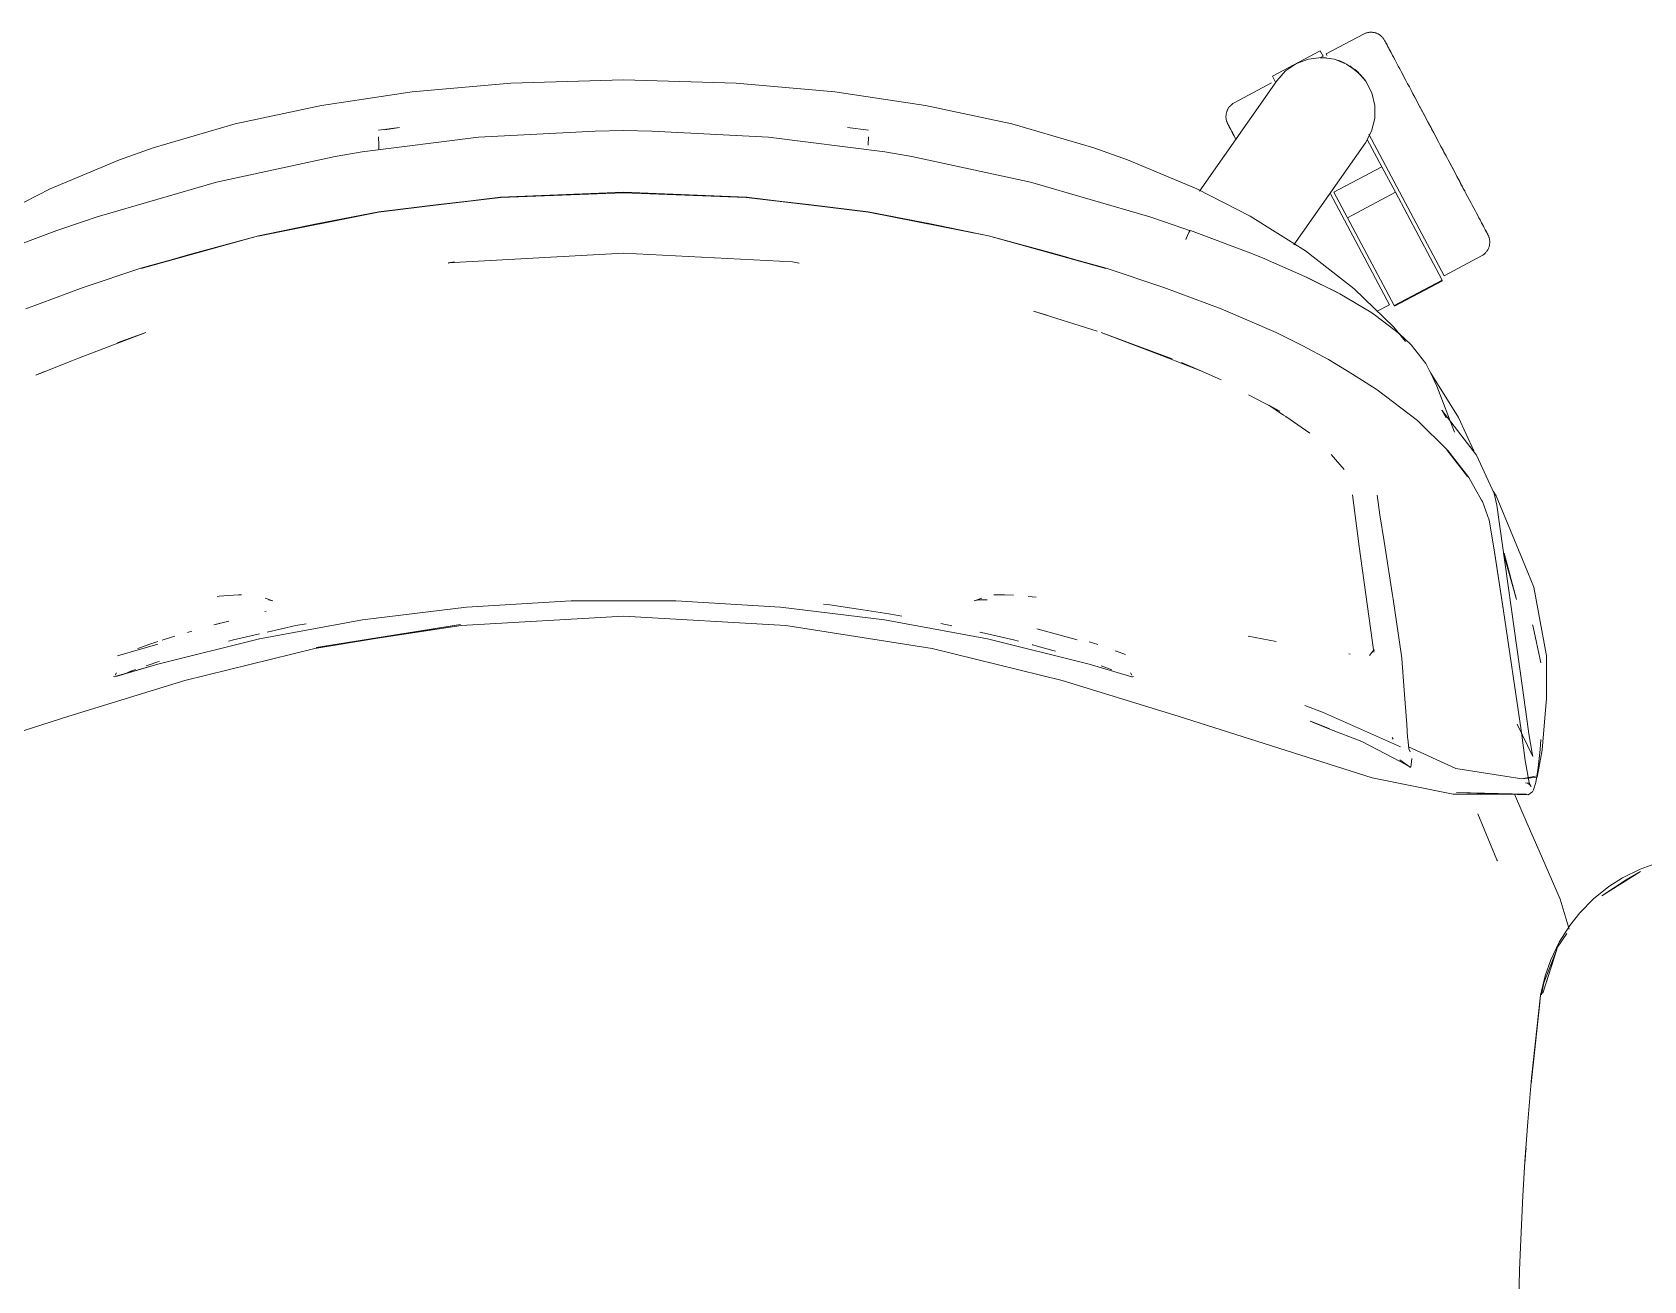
# Model space of a CAD drawing. Header units: millimetres. Extents: x 155927 to 295199, y -4084 to 97293.
# Drawn here: x 157750.6 to 158167.8, y 21584.4 to 21907.5 of the extents above; entities that cross this region are included whole.
import ezdxf

# ---------------------------------------------------------------- set-up
doc = ezdxf.new("R2010")
doc.units = ezdxf.units.MM
doc.header["$MEASUREMENT"] = 0
doc.layers.add('G-IMPT', color=8, linetype='CONTINUOUS', lineweight=9)
doc.layers.add('I-FURN', color=8, linetype='CONTINUOUS', lineweight=9)

msp = doc.modelspace()

# ---------------------------------------------------------------- linework, layer by layer
at = {"layer": 'G-IMPT'}
for p, q in [((157874.53, 21894.29), (157848.96, 21892.03)), ((157903.67, 21895.14), (157874.53, 21894.29)), ((157932.82, 21894.29), (157903.67, 21895.14)), ((157958.39, 21892.03), (157932.82, 21894.29)), ((157848.96, 21892.03), (157825.54, 21888.54)), ((157981.81, 21888.54), (157958.39, 21892.03)), ((157803.18, 21883.73), (157825.54, 21888.54)), ((158004.17, 21883.73), (157981.81, 21888.54)), ((157781.94, 21877.55), (157803.18, 21883.73)), ((157840.26, 21882.13), (157845.67, 21882.78)), ((157841.91, 21882.21), (157845.67, 21882.78)), ((157896.36, 21881.91), (157866.16, 21880.3)), ((157896.36, 21881.91), (157903.67, 21882.01)), ((157910.99, 21881.91), (157903.67, 21882.01)), ((157910.99, 21881.91), (157941.19, 21880.3)), ((157967.09, 21882.13), (157961.67, 21882.78)), ((158025.41, 21877.55), (158004.17, 21883.73)), ((157773.2, 21874.48), (157781.94, 21877.55)), ((157835.99, 21876.48), (157829.07, 21875.3)), ((157866.16, 21880.3), (157835.99, 21876.48)), ((157840.23, 21880.37), (157840.3, 21878.28)), ((157840.23, 21880.37), (157840.23, 21880.26)), ((157840.35, 21877.03), (157840.3, 21878.28)), ((157941.19, 21880.3), (157971.36, 21876.48)), ((157967.05, 21878.28), (157967.12, 21880.37)), ((157967.12, 21880.37), (157967.12, 21880.26)), ((157971.36, 21876.48), (157978.28, 21875.3)), ((158025.41, 21877.55), (158034.15, 21874.48)), ((157773.2, 21874.48), (157755.23, 21866.96)), ((157829.07, 21875.3), (157798.28, 21868.63)), ((158009.07, 21868.63), (157978.28, 21875.3)), ((158034.15, 21874.48), (158052.12, 21866.96)), ((157767.45, 21859.69), (157798.28, 21868.63)), ((158009.07, 21868.63), (158039.9, 21859.69)), ((157755.23, 21866.96), (157741.45, 21859.87)), ((157871.86, 21864.77), (157840.27, 21860.94)), ((157871.9, 21864.73), (157840.34, 21860.95)), ((157855.82, 21862.89), (157871.9, 21864.73)), ((157903.67, 21866.1), (157871.86, 21864.77)), ((157871.9, 21864.73), (157903.67, 21865.87)), ((157871.9, 21864.73), (157886.79, 21865.41)), ((157886.79, 21865.41), (157903.67, 21865.87)), ((157935.49, 21864.77), (157903.67, 21866.1)), ((157920.56, 21865.41), (157903.67, 21865.87)), ((157935.45, 21864.73), (157903.67, 21865.87)), ((157920.56, 21865.41), (157935.45, 21864.73)), ((157935.45, 21864.73), (157967, 21860.95)), ((157935.45, 21864.73), (157951.53, 21862.89)), ((157935.49, 21864.77), (157967.08, 21860.94)), ((158065.9, 21859.87), (158052.12, 21866.96)), ((157767.45, 21859.69), (157763.85, 21858.49)), ((157840.34, 21860.95), (157809.1, 21854.73)), ((157809.1, 21854.73), (157840.27, 21860.94)), ((157840.34, 21860.95), (157824.24, 21857.85)), ((157855.82, 21862.89), (157840.34, 21860.95)), ((157967, 21860.95), (157951.53, 21862.89)), ((157998.13, 21854.77), (157967, 21860.95)), ((157967, 21860.95), (157983.11, 21857.85)), ((157998.13, 21854.77), (157967.08, 21860.94)), ((158039.9, 21859.69), (158043.5, 21858.49)), ((158080.19, 21850.9), (158065.9, 21859.87)), ((157757.02, 21856.15), (157741.95, 21850.55)), ((157757.02, 21856.15), (157763.85, 21858.49)), ((157809.22, 21854.77), (157824.24, 21857.85)), ((157998.13, 21854.77), (157983.11, 21857.85)), ((158050.44, 21856.09), (158043.5, 21858.49)), ((158049.65, 21854.86), (158050.03, 21855.68)), ((158049.65, 21854.86), (158049.93, 21855.5)), ((158049.93, 21855.5), (158050.03, 21855.68)), ((158050.3, 21856.09), (158050.03, 21855.68)), ((158050.03, 21855.68), (158050.26, 21856.08)), ((158050.3, 21856.09), (158050.26, 21856.08)), ((158050.43, 21856.12), (158050.3, 21856.09)), ((158050.3, 21856.09), (158050.44, 21856.09)), ((158065.4, 21850.55), (158050.43, 21856.12)), ((157809.22, 21854.77), (157778.72, 21846.39)), ((157809.22, 21854.77), (157778.81, 21846.35)), ((157791.97, 21850.12), (157809.22, 21854.77)), ((158015.38, 21850.12), (157998.13, 21854.77)), ((157998.13, 21854.77), (158028.63, 21846.39)), ((157998.13, 21854.77), (158028.54, 21846.35)), ((158049.65, 21854.86), (158049.23, 21853.8)), ((158049.23, 21853.8), (158049.45, 21854.39)), ((158049.65, 21854.86), (158049.45, 21854.39)), ((157791.97, 21850.12), (157778.81, 21846.35)), ((157903.67, 21850.28), (157858.33, 21847.78)), ((157858.33, 21847.78), (157859.95, 21848.01)), ((157858.4, 21847.73), (157858.64, 21847.77)), ((157859.95, 21848.01), (157858.64, 21847.77)), ((157903.67, 21850.33), (157947.4, 21848.01)), ((157903.67, 21850.28), (157947.4, 21848.01)), ((157947.4, 21848.01), (157949.18, 21847.74)), ((157947.4, 21848.01), (157948.71, 21847.77)), ((157948.95, 21847.73), (157948.71, 21847.77)), ((158015.38, 21850.12), (158028.54, 21846.35)), ((158069.08, 21849.07), (158065.4, 21850.55)), ((158080.04, 21844.3), (158069.08, 21849.07)), ((158080.19, 21850.9), (158092.79, 21841.09)), ((157763.8, 21841.38), (157778.72, 21846.39)), ((158028.63, 21846.39), (158043.55, 21841.38)), ((158080.48, 21844.08), (158080.04, 21844.3)), ((158080.04, 21844.3), (158089.09, 21839.77)), ((158080.04, 21844.3), (158088.49, 21840.08)), ((158080.48, 21844.08), (158089.09, 21839.77)), ((157763.8, 21841.38), (157748.92, 21835.92)), ((158058.43, 21835.92), (158043.55, 21841.38)), ((158089.09, 21839.77), (158088.49, 21840.08)), ((158089.09, 21839.77), (158097.09, 21835.04)), ((158103.09, 21831.13), (158092.79, 21841.09)), ((158009.82, 21835.32), (158013.25, 21834.25)), ((158009.82, 21835.32), (158026.3, 21830.07)), ((158058.43, 21835.92), (158072.65, 21829.75)), ((158098.38, 21834.18), (158097.09, 21835.04)), ((158104.51, 21829.46), (158098.38, 21834.18)), ((158106.09, 21827.46), (158103.09, 21831.13)), ((157780.06, 21829.79), (157762.61, 21823.08)), ((157780.06, 21829.79), (157772.63, 21827.07)), ((158027.29, 21829.79), (158045.7, 21822.97)), ((158027.29, 21829.79), (158044.74, 21823.08)), ((158079.38, 21826.36), (158072.65, 21829.75)), ((158079.38, 21826.36), (158086.17, 21822.79)), ((158104.51, 21829.46), (158107.53, 21826.57)), ((158111.39, 21821.7), (158107.53, 21826.57)), ((157760.88, 21822.42), (157751.56, 21818.69)), ((157762.61, 21823.08), (157760.88, 21822.42)), ((158044.74, 21823.08), (158046.47, 21822.42)), ((158053.55, 21819.69), (158046.47, 21822.42)), ((158053.55, 21819.69), (158048.1, 21822)), ((158092.4, 21819.02), (158086.17, 21822.79)), ((157751.56, 21818.69), (157753.8, 21819.69)), ((158058.39, 21817.5), (158053.55, 21819.69)), ((158092.4, 21819.02), (158098.5, 21815.14)), ((158112.01, 21820.57), (158111.39, 21821.7)), ((158112.01, 21820.57), (158113.18, 21818.13)), ((158112.7, 21819.21), (158112.2, 21819.98)), ((158112.7, 21819.21), (158119.82, 21807.76)), ((158113.18, 21818.13), (158114.25, 21815.9)), ((158098.75, 21814.97), (158098.5, 21815.14)), ((158109.19, 21806.95), (158098.75, 21814.97)), ((158118.76, 21804), (158114.25, 21815.9)), ((158065.44, 21813.62), (158073.54, 21809.44)), ((158070.77, 21810.94), (158074.52, 21808.38)), ((158070.77, 21810.94), (158073.54, 21809.44)), ((158115.53, 21809.65), (158124.45, 21798)), ((158115.53, 21809.65), (158116.65, 21807.7)), ((158074.52, 21808.38), (158075.1, 21807.99)), ((158075.1, 21807.99), (158080.24, 21804.49)), ((158117.09, 21799.21), (158109.19, 21806.95)), ((158119.82, 21807.76), (158123.8, 21799.13)), ((158080.24, 21804.49), (158081.34, 21803.74)), ((158086.87, 21798.22), (158090.21, 21794.31)), ((158122.18, 21792.47), (158116.78, 21799.42)), ((158116.78, 21799.42), (158119.59, 21795.85)), ((158117.09, 21799.21), (158122.51, 21792.25)), ((158124.45, 21798), (158127.51, 21791.43)), ((158122.18, 21792.47), (158119.59, 21795.85)), ((158122.51, 21792.25), (158125.8, 21786.41)), ((158127.51, 21791.43), (158129.08, 21788.06)), ((158128.79, 21788.67), (158129.57, 21787.5)), ((158094.15, 21774.37), (158092.37, 21787.72)), ((158092.37, 21787.72), (158092.51, 21787.25)), ((158099.5, 21782.56), (158098.76, 21787.63)), ((158126.01, 21785.99), (158125.8, 21786.41)), ((158126.01, 21785.99), (158127.76, 21781.2)), ((158129.73, 21785.07), (158129.08, 21788.06)), ((158129.57, 21787.5), (158136.36, 21771.05)), ((158136.4, 21737.85), (158129.73, 21785.07)), ((158099.5, 21782.56), (158100.56, 21775.72)), ((158127.76, 21781.2), (158129.06, 21773.53)), ((158094.15, 21774.37), (158097.88, 21747.03)), ((158100.56, 21775.72), (158100.83, 21774.06)), ((158102.69, 21762.29), (158100.83, 21774.06)), ((158131.36, 21758.37), (158129.06, 21773.53)), ((158131.36, 21758.37), (158129.13, 21772.95)), ((158131.46, 21757.76), (158129.13, 21772.95)), ((158134.85, 21760.65), (158131.5, 21772.54)), ((158134.85, 21760.65), (158131.61, 21772.64)), ((158136.36, 21771.05), (158137.75, 21767.69)), ((158139.35, 21763.83), (158137.75, 21767.69)), ((158142.58, 21746.13), (158139.35, 21763.83)), ((157798.99, 21761.49), (157798.51, 21761.46)), ((157802.7, 21761.77), (157798.99, 21761.49)), ((157802.7, 21761.77), (157804.07, 21761.87)), ((157804.77, 21761.87), (157804.07, 21761.87)), ((157812.86, 21760.34), (157810.91, 21761.02)), ((157812.86, 21760.34), (157811.81, 21760.55)), ((157890.11, 21760.33), (157863.04, 21758.68)), ((157917.23, 21760.33), (157890.11, 21760.33)), ((157917.23, 21760.33), (157944.31, 21758.68)), ((157957.07, 21759.3), (157955.41, 21759.48)), ((157994.49, 21760.34), (157996.44, 21761.02)), ((157995.53, 21760.55), (157994.49, 21760.34)), ((157995.53, 21760.55), (157997.84, 21760.59)), ((157997.7, 21760.6), (157997.84, 21760.59)), ((157999.54, 21761.88), (158004.6, 21761.79)), ((157999.54, 21761.88), (158002.33, 21761.87)), ((158004.6, 21761.79), (158002.33, 21761.87)), ((158008.39, 21761.48), (158010.49, 21761.26)), ((158102.94, 21760.74), (158102.69, 21762.29)), ((158105.15, 21745.52), (158102.94, 21760.74)), ((157809.46, 21750.45), (157836.12, 21755.38)), ((157811.18, 21757.67), (157810.85, 21757.53)), ((157811.18, 21757.64), (157810.85, 21757.53)), ((157836.12, 21755.38), (157863.04, 21758.68)), ((157861.69, 21753.98), (157903.67, 21756.34)), ((157945.66, 21753.98), (157903.67, 21756.34)), ((157971.22, 21755.38), (157944.31, 21758.68)), ((157965.6, 21758), (157957.07, 21759.3)), ((157965.6, 21758), (157971.22, 21757.15)), ((157971.22, 21757.15), (157972.85, 21756.91)), ((157997.89, 21750.45), (157971.22, 21755.38)), ((157975.75, 21756.35), (157972.85, 21756.91)), ((158131.46, 21757.76), (158136.01, 21726.89)), ((157785.06, 21750.38), (157787.55, 21751.17)), ((157790.85, 21752.16), (157791.97, 21752.49)), ((157797.64, 21754.07), (157801.5, 21755.07)), ((157797.64, 21754.07), (157799.17, 21754.46)), ((157809.47, 21751.77), (157802.72, 21750.22)), ((157818.87, 21753.93), (157811.45, 21752.22)), ((157821.5, 21754.4), (157818.87, 21753.93)), ((157823.77, 21747.99), (157861.51, 21754.24)), ((157861.51, 21754.24), (157824.15, 21748.25)), ((157861.69, 21753.98), (157824.15, 21748.25)), ((157983.58, 21747.99), (157945.66, 21753.98)), ((157985.86, 21754.43), (157988.67, 21753.89)), ((157995.9, 21752.22), (157997.88, 21751.77)), ((158004.63, 21750.22), (157997.88, 21751.77)), ((158021.11, 21750.19), (158010.64, 21753.12)), ((158065.35, 21751.21), (158072.6, 21749.8)), ((158139.13, 21753.57), (158138.98, 21754.15)), ((158141.17, 21744.27), (158139.13, 21753.57)), ((157783.14, 21749.1), (157772.71, 21746.06)), ((157777.96, 21747.97), (157780.12, 21748.73)), ((157780.84, 21748.99), (157780.12, 21748.73)), ((157780.84, 21748.99), (157783.15, 21749.76)), ((157809.46, 21750.45), (157783.14, 21743.9)), ((157784.28, 21750.14), (157785.06, 21750.38)), ((157790.09, 21739.67), (157823.77, 21747.99)), ((157802.72, 21750.22), (157801.44, 21749.88)), ((157983.58, 21747.99), (158017.26, 21739.67)), ((157997.89, 21750.45), (158024.21, 21743.9)), ((158004.63, 21750.22), (158005.92, 21749.88)), ((158009.65, 21748.92), (158009.47, 21748.96)), ((158010.79, 21748.6), (158009.65, 21748.92)), ((158010.79, 21748.6), (158014.78, 21747.48)), ((158014.78, 21747.48), (158015.47, 21747.28)), ((158024.2, 21749.74), (158026.42, 21749.02)), ((158031.96, 21747.03), (158030.95, 21747.4)), ((158031.96, 21747.03), (158033.62, 21746.42)), ((158096.77, 21746.18), (158098.01, 21747.74)), ((158097.88, 21747.03), (158097.93, 21747.3)), ((158097.97, 21747.53), (158097.93, 21747.3)), ((157783.14, 21743.9), (157771.92, 21740.63)), ((157783.14, 21743.9), (157772.32, 21740.79)), ((157783.14, 21743.9), (157772.61, 21740.84)), ((157780.11, 21743.51), (157780.91, 21743.8)), ((157783.14, 21744.53), (157780.91, 21743.8)), ((157783.14, 21744.53), (157783.6, 21744.68)), ((158024.21, 21743.9), (158034.64, 21740.83)), ((158029.41, 21742.74), (158027.31, 21743.49)), ((158029.41, 21742.74), (158030.07, 21742.5)), ((158091.82, 21746.53), (158091.47, 21746.58)), ((158105.15, 21745.52), (158105.16, 21745.44)), ((158105.16, 21745.44), (158105.78, 21737.2)), ((158142.58, 21746.13), (158142.61, 21739.16)), ((157790.09, 21739.67), (157760.11, 21730.49)), ((157771.92, 21740.63), (157771.67, 21740.77)), ((157772.46, 21741.72), (157772.07, 21741.11)), ((157772.46, 21741.72), (157772.31, 21741.51)), ((157772.61, 21740.84), (157772.32, 21740.79)), ((157776.39, 21742.18), (157775.32, 21741.78)), ((157777.36, 21742.52), (157776.39, 21742.18)), ((158047.23, 21730.49), (158017.26, 21739.67)), ((158034.91, 21740.76), (158034.64, 21740.83)), ((158034.89, 21741.72), (158035.04, 21741.51)), ((158034.89, 21741.72), (158035.28, 21741.11)), ((158035.21, 21740.69), (158034.91, 21740.76)), ((158035.43, 21740.63), (158035.21, 21740.69)), ((158035.67, 21740.72), (158035.43, 21740.63)), ((158142.61, 21734.99), (158142.61, 21739.16)), ((158106.41, 21728.35), (158105.78, 21737.2)), ((158136.4, 21737.85), (158137.84, 21727.19)), ((158142.27, 21731.04), (158142.61, 21734.99)), ((157760.11, 21730.49), (157709.87, 21714.5)), ((158047.23, 21730.49), (158097.48, 21714.5)), ((158080.07, 21733.22), (158084.65, 21731.48)), ((158084.65, 21731.48), (158104.81, 21722.55)), ((158142.27, 21731.04), (158141.47, 21721.71)), ((158086.29, 21727.18), (158081.39, 21729.2)), ((158081.39, 21729.2), (158086.5, 21727.17)), ((158086.5, 21727.17), (158081.97, 21728.97)), ((158094.76, 21723.93), (158086.29, 21727.18)), ((158106.41, 21728.35), (158106.66, 21724.94)), ((158135.03, 21728.44), (158139.03, 21720.01)), ((158136.01, 21726.89), (158137.12, 21719.04)), ((158138.06, 21725.89), (158137.84, 21727.19)), ((158094.76, 21723.93), (158104.87, 21718.65)), ((158102.64, 21724.93), (158102.91, 21724.49)), ((158106.71, 21724.57), (158106.66, 21724.94)), ((158106.71, 21724.57), (158106.99, 21722.11)), ((158119.13, 21716.94), (158106.84, 21722.52)), ((158106.99, 21722.11), (158107.01, 21722.05)), ((158107.29, 21721.28), (158107.01, 21722.05)), ((158138.89, 21720.87), (158138.06, 21725.89)), ((158140.95, 21721.88), (158140.43, 21717.2)), ((158140.95, 21721.88), (158141.16, 21724.47)), ((158107.32, 21717.3), (158104.62, 21719.14)), ((158107.32, 21717.3), (158104.87, 21718.65)), ((158107.6, 21718.01), (158107.45, 21717.32)), ((158107.77, 21719.54), (158107.6, 21718.01)), ((158138.23, 21712.77), (158137.12, 21719.04)), ((158139.03, 21720.01), (158138.89, 21720.87)), ((158140.61, 21716.99), (158141.42, 21721.24)), ((158141.47, 21721.71), (158141.42, 21721.24)), ((158097.48, 21714.5), (158118.43, 21710.31)), ((158107.32, 21717.3), (158107.16, 21717.26)), ((158107.45, 21717.32), (158107.32, 21717.3)), ((158119.13, 21716.94), (158136.18, 21714.22)), ((158139.76, 21714.91), (158136.18, 21714.22)), ((158139.76, 21714.91), (158136.22, 21714.28)), ((158136.22, 21714.28), (158140.17, 21714.67)), ((158140.35, 21716.58), (158139.82, 21713.3)), ((158140.61, 21716.99), (158140.17, 21714.67)), ((158140.35, 21716.58), (158140.43, 21717.2)), ((158118.43, 21710.31), (158137.3, 21710.26)), ((158119.32, 21710.75), (158137.76, 21710.16)), ((158119.32, 21710.75), (158137.3, 21710.26)), ((158137.89, 21702.1), (158134.33, 21710.27)), ((158137.88, 21710.13), (158137.02, 21710.32)), ((158137.02, 21710.32), (158137.13, 21710.3)), ((158137.3, 21710.26), (158137.13, 21710.3)), ((158137.69, 21713.11), (158137.19, 21713.19)), ((158137.76, 21710.16), (158137.3, 21710.26)), ((158137.69, 21713.11), (158138.23, 21712.79)), ((158137.88, 21710.13), (158138.45, 21710.53)), ((158138.06, 21713.39), (158138.62, 21712.29)), ((158138.06, 21713.39), (158138.23, 21712.77)), ((158138.23, 21712.79), (158138.62, 21712.29)), ((158138.95, 21710.9), (158138.45, 21710.53)), ((158138.95, 21710.9), (158139.27, 21711.44)), ((158139.82, 21713.3), (158139.27, 21711.44)), ((158124.86, 21705.16), (158129.79, 21693.31)), ((158141.31, 21694.27), (158137.89, 21702.1)), ((158129.89, 21693.04), (158129.79, 21693.31)), ((158146.17, 21683.14), (158141.31, 21694.27)), ((158166.92, 21690.27), (158156.97, 21683.95)), ((158162.31, 21688.68), (158158.76, 21686.41)), ((158166.82, 21690.92), (158162.31, 21688.68)), ((158166.92, 21690.27), (158163.24, 21688.11)), ((158166.82, 21690.92), (158171.59, 21692.63)), ((158154.79, 21683.22), (158158.76, 21686.41)), ((158163.24, 21688.11), (158156.97, 21683.95)), ((158146.17, 21683.14), (158148.43, 21675.32)), ((158154.79, 21683.22), (158151.24, 21679.62)), ((158145.89, 21671.98), (158148.62, 21676.31)), ((158151.24, 21679.62), (158148.62, 21676.31)), ((158145.89, 21671.98), (158143.7, 21667.4)), ((158145.49, 21670.66), (158147.91, 21674.24)), ((158145.49, 21670.66), (158141.68, 21658.81)), ((158144.59, 21667.95), (158141.68, 21658.81)), ((158141.89, 21661.44), (158145.09, 21669.62)), ((158145.49, 21670.66), (158144.59, 21667.95)), ((158145.22, 21669.95), (158145.49, 21670.66)), ((158143.7, 21667.4), (158142.25, 21663.27)), ((158141.09, 21658.31), (158142.25, 21663.27)), ((158141.31, 21658.38), (158141.89, 21661.44)), ((158141.09, 21658.31), (158138.64, 21635.35)), ((158138.64, 21635.35), (158140.76, 21655.49)), ((158141.09, 21658.31), (158138.74, 21636.87)), ((158141.09, 21658.31), (158140.76, 21655.49)), ((158138.74, 21636.87), (158137.75, 21625.47)), ((158137.03, 21615.19), (158137.75, 21625.47)), ((158137.16, 21617.23), (158137.3, 21618.65)), ((158137.03, 21615.19), (158136.46, 21606.32)), ((158137.16, 21617.23), (158137.07, 21615.33)), ((158135.93, 21595.01), (158136.46, 21606.32)), ((158135.93, 21595.01), (158135.63, 21587.13)), ((158135.34, 21574.82), (158135.63, 21587.13))]:
    msp.add_line(p, q, dxfattribs=at)
at = {"layer": 'I-FURN'}
for p, q in [((158095.27, 21907), (158085.58, 21901.85)), ((158095.27, 21907), (158095.41, 21907.07)), ((158095.41, 21907.07), (158095.56, 21907.14)), ((158095.56, 21907.14), (158095.71, 21907.2)), ((158095.71, 21907.2), (158095.86, 21907.25)), ((158095.86, 21907.25), (158096.01, 21907.3)), ((158096.01, 21907.3), (158096.17, 21907.35)), ((158096.17, 21907.35), (158096.32, 21907.38)), ((158096.32, 21907.38), (158096.48, 21907.41)), ((158096.48, 21907.41), (158096.64, 21907.44)), ((158096.64, 21907.44), (158096.8, 21907.45)), ((158096.8, 21907.45), (158096.96, 21907.47)), ((158096.96, 21907.47), (158097.12, 21907.47)), ((158097.12, 21907.47), (158097.28, 21907.47)), ((158097.28, 21907.47), (158097.44, 21907.46)), ((158097.44, 21907.46), (158097.61, 21907.44)), ((158097.61, 21907.44), (158097.77, 21907.42)), ((158097.77, 21907.42), (158097.92, 21907.4)), ((158097.92, 21907.4), (158098.08, 21907.36)), ((158098.08, 21907.36), (158098.24, 21907.32)), ((158098.24, 21907.32), (158098.39, 21907.28)), ((158098.39, 21907.28), (158098.54, 21907.22)), ((158098.54, 21907.22), (158098.69, 21907.17)), ((158098.69, 21907.17), (158098.84, 21907.1)), ((158098.84, 21907.1), (158098.99, 21907.03)), ((158098.99, 21907.03), (158099.13, 21906.95)), ((158099.13, 21906.95), (158099.27, 21906.87)), ((158099.27, 21906.87), (158099.4, 21906.79)), ((158099.4, 21906.79), (158099.54, 21906.69)), ((158099.54, 21906.69), (158099.66, 21906.6)), ((158099.66, 21906.6), (158099.79, 21906.49)), ((158099.79, 21906.49), (158099.91, 21906.38)), ((158099.91, 21906.38), (158100.02, 21906.27)), ((158100.02, 21906.27), (158100.14, 21906.16)), ((158100.14, 21906.16), (158100.24, 21906.03)), ((158100.24, 21906.03), (158100.34, 21905.91)), ((158100.34, 21905.91), (158100.44, 21905.78)), ((158100.44, 21905.78), (158100.53, 21905.65)), ((158100.53, 21905.65), (158100.62, 21905.51)), ((158100.62, 21905.51), (158100.7, 21905.37)), ((158084.02, 21902.66), (158071.66, 21896.09)), ((158084, 21900.86), (158084.76, 21901.26)), ((158084.02, 21902.66), (158084.76, 21901.26)), ((158084.76, 21901.26), (158084.71, 21901.35)), ((158085.78, 21901.47), (158085.58, 21901.85)), ((158100.7, 21905.37), (158100.72, 21905.33)), ((158100.72, 21905.33), (158100.73, 21905.31)), ((158100.74, 21905.28), (158100.72, 21905.33)), ((158100.72, 21905.33), (158100.72, 21905.33)), ((158100.73, 21905.31), (158100.76, 21905.25)), ((158100.79, 21905.2), (158100.74, 21905.28)), ((158100.76, 21905.25), (158100.81, 21905.15)), ((158100.85, 21905.08), (158100.79, 21905.2)), ((158100.81, 21905.15), (158100.89, 21905.01)), ((158100.94, 21904.92), (158100.85, 21905.08)), ((158100.89, 21905.01), (158100.98, 21904.83)), ((158101.04, 21904.72), (158100.94, 21904.92)), ((158100.98, 21904.83), (158101.1, 21904.61)), ((158101.17, 21904.48), (158101.04, 21904.72)), ((158101.1, 21904.61), (158101.24, 21904.35)), ((158101.32, 21904.2), (158101.17, 21904.48)), ((158101.24, 21904.35), (158101.39, 21904.06)), ((158101.49, 21903.88), (158101.32, 21904.2)), ((158101.39, 21904.06), (158101.57, 21903.72)), ((158101.68, 21903.52), (158101.49, 21903.88)), ((158101.57, 21903.72), (158101.77, 21903.35)), ((158101.89, 21903.13), (158101.68, 21903.52)), ((158101.77, 21903.35), (158101.99, 21902.94)), ((158102.12, 21902.7), (158101.89, 21903.13)), ((158101.99, 21902.94), (158102.23, 21902.49)), ((158102.36, 21902.24), (158102.12, 21902.7)), ((158102.23, 21902.49), (158102.48, 21902.01)), ((158102.63, 21901.73), (158102.36, 21902.24)), ((158102.48, 21902.01), (158102.76, 21901.49)), ((158102.91, 21901.2), (158102.63, 21901.73)), ((158102.76, 21901.49), (158103.05, 21900.94)), ((158072.81, 21894.93), (158075.07, 21897.44)), ((158075.07, 21897.44), (158077.86, 21899.34)), ((158077.86, 21899.34), (158081.02, 21900.51)), ((158081.02, 21900.51), (158084.37, 21900.89)), ((158084.37, 21900.89), (158087.72, 21900.47)), ((158087.72, 21900.47), (158090.86, 21899.25)), ((158090.86, 21899.25), (158093.63, 21897.31)), ((158094.49, 21896.48), (158091.7, 21898.77)), ((158093.63, 21897.31), (158095.85, 21894.77)), ((158103.22, 21900.63), (158102.91, 21901.2)), ((158103.05, 21900.94), (158103.36, 21900.36)), ((158103.54, 21900.03), (158103.22, 21900.63)), ((158103.87, 21899.39), (158103.54, 21900.03)), ((158104.23, 21898.73), (158103.87, 21899.39)), ((158104.6, 21898.04), (158104.23, 21898.73)), ((158104.98, 21897.31), (158104.6, 21898.04)), ((158105.38, 21896.56), (158104.98, 21897.31)), ((158052.8, 21866.34), (158072.81, 21894.93)), ((158071.45, 21894.34), (158061.77, 21889.19)), ((158072.4, 21894.69), (158071.66, 21896.09)), ((158072.35, 21894.78), (158072.4, 21894.69)), ((158095.64, 21895.06), (158094.49, 21896.48)), ((158095.85, 21894.77), (158097.39, 21891.78)), ((158105.79, 21895.79), (158105.38, 21896.56)), ((158106.22, 21894.99), (158105.79, 21895.79)), ((158106.65, 21894.16), (158106.22, 21894.99)), ((158107.11, 21893.32), (158106.65, 21894.16)), ((158107.57, 21892.45), (158107.11, 21893.32)), ((158061.06, 21888.71), (158061.19, 21888.81)), ((158061.19, 21888.81), (158061.32, 21888.91)), ((158061.32, 21888.91), (158061.45, 21889)), ((158061.45, 21889), (158061.59, 21889.09)), ((158061.59, 21889.09), (158061.73, 21889.17)), ((158061.73, 21889.17), (158061.77, 21889.19)), ((158097.39, 21891.78), (158098.18, 21888.5)), ((158108.04, 21891.56), (158107.57, 21892.45)), ((158108.52, 21890.66), (158108.04, 21891.56)), ((158108.26, 21891.15), (158108.74, 21890.23)), ((158109.01, 21889.73), (158108.52, 21890.66)), ((158108.74, 21890.23), (158109.24, 21889.3)), ((158109.51, 21888.8), (158109.01, 21889.73)), ((158109.24, 21889.3), (158109.74, 21888.36)), ((158110.01, 21887.84), (158109.51, 21888.8)), ((158059.63, 21885.75), (158059.64, 21885.92)), ((158059.63, 21885.59), (158059.63, 21885.75)), ((158059.63, 21885.43), (158059.63, 21885.59)), ((158059.64, 21885.27), (158059.63, 21885.43)), ((158059.64, 21885.92), (158059.65, 21886.08)), ((158059.66, 21885.11), (158059.64, 21885.27)), ((158059.65, 21886.08), (158059.68, 21886.24)), ((158059.69, 21884.95), (158059.66, 21885.11)), ((158059.68, 21886.24), (158059.7, 21886.39)), ((158059.72, 21884.79), (158059.69, 21884.95)), ((158059.7, 21886.39), (158059.74, 21886.55)), ((158059.75, 21884.64), (158059.72, 21884.79)), ((158059.74, 21886.55), (158059.78, 21886.71)), ((158059.8, 21884.48), (158059.75, 21884.64)), ((158059.78, 21886.71), (158059.82, 21886.86)), ((158059.82, 21886.86), (158059.88, 21887.01)), ((158059.88, 21887.01), (158059.93, 21887.17)), ((158059.93, 21887.17), (158060, 21887.31)), ((158060, 21887.31), (158060.07, 21887.46)), ((158060.07, 21887.46), (158060.14, 21887.6)), ((158060.14, 21887.6), (158060.23, 21887.74)), ((158060.23, 21887.74), (158060.31, 21887.87)), ((158060.31, 21887.87), (158060.41, 21888.01)), ((158060.41, 21888.01), (158060.5, 21888.13)), ((158060.5, 21888.13), (158060.61, 21888.26)), ((158060.61, 21888.26), (158060.71, 21888.38)), ((158060.71, 21888.38), (158060.83, 21888.49)), ((158060.83, 21888.49), (158060.94, 21888.61)), ((158060.94, 21888.61), (158061.06, 21888.71)), ((158098.16, 21885.12), (158097.33, 21881.85)), ((158098.18, 21888.5), (158098.16, 21885.12)), ((158109.74, 21888.36), (158110.25, 21887.4)), ((158110.53, 21886.88), (158110.01, 21887.84)), ((158110.25, 21887.4), (158110.76, 21886.43)), ((158111.05, 21885.91), (158110.53, 21886.88)), ((158110.76, 21886.43), (158111.29, 21885.45)), ((158111.57, 21884.92), (158111.05, 21885.91)), ((158111.29, 21885.45), (158111.81, 21884.47)), ((158112.1, 21883.93), (158111.57, 21884.92)), ((158059.84, 21884.33), (158059.8, 21884.48)), ((158059.9, 21884.18), (158059.84, 21884.33)), ((158059.96, 21884.03), (158059.9, 21884.18)), ((158060.03, 21883.88), (158059.96, 21884.03)), ((158060.1, 21883.74), (158060.03, 21883.88)), ((158060.1, 21883.73), (158060.1, 21883.74)), ((158060.1, 21883.74), (158060.11, 21883.72)), ((158060.13, 21883.69), (158060.1, 21883.73)), ((158060.11, 21883.72), (158060.14, 21883.66)), ((158060.17, 21883.61), (158060.13, 21883.69)), ((158060.14, 21883.66), (158060.2, 21883.56)), ((158060.23, 21883.48), (158060.17, 21883.61)), ((158060.2, 21883.56), (158060.27, 21883.41)), ((158060.32, 21883.32), (158060.23, 21883.48)), ((158060.27, 21883.41), (158060.37, 21883.23)), ((158060.43, 21883.12), (158060.32, 21883.32)), ((158060.37, 21883.23), (158060.48, 21883.02)), ((158060.56, 21882.88), (158060.43, 21883.12)), ((158060.48, 21883.02), (158060.62, 21882.76)), ((158060.7, 21882.6), (158060.56, 21882.88)), ((158060.62, 21882.76), (158060.78, 21882.46)), ((158060.87, 21882.28), (158060.7, 21882.6)), ((158060.78, 21882.46), (158060.96, 21882.12)), ((158061.06, 21881.93), (158060.87, 21882.28)), ((158060.96, 21882.12), (158061.16, 21881.75)), ((158061.27, 21881.53), (158061.06, 21881.93)), ((158061.16, 21881.75), (158061.37, 21881.34)), ((158061.5, 21881.11), (158061.27, 21881.53)), ((158061.37, 21881.34), (158061.61, 21880.9)), ((158061.75, 21880.64), (158061.5, 21881.11)), ((158061.61, 21880.9), (158061.87, 21880.41)), ((158062.01, 21880.14), (158061.75, 21880.64)), ((158061.87, 21880.41), (158062.14, 21879.9)), ((158097.33, 21881.85), (158095.74, 21878.88)), ((158116.1, 21844.46), (158096.63, 21881.06)), ((158111.81, 21884.47), (158112.34, 21883.47)), ((158112.63, 21882.93), (158112.1, 21883.93)), ((158112.34, 21883.47), (158112.87, 21882.47)), ((158113.16, 21881.93), (158112.63, 21882.93)), ((158112.87, 21882.47), (158113.4, 21881.47)), ((158113.69, 21880.93), (158113.16, 21881.93)), ((158113.4, 21881.47), (158113.94, 21880.47)), ((158114.23, 21879.92), (158113.69, 21880.93)), ((158113.94, 21880.47), (158114.47, 21879.46)), ((158062.3, 21879.6), (158062.01, 21880.14)), ((158095.74, 21878.88), (158077.23, 21852.45)), ((158096.2, 21879.74), (158099.95, 21872.68)), ((158114.76, 21878.92), (158114.23, 21879.92)), ((158114.47, 21879.46), (158115.01, 21878.46)), ((158115.29, 21877.92), (158114.76, 21878.92)), ((158115.01, 21878.46), (158115.54, 21877.45)), ((158115.83, 21876.92), (158115.29, 21877.92)), ((158115.54, 21877.45), (158116.07, 21876.46)), ((158116.35, 21875.92), (158115.83, 21876.92)), ((158116.07, 21876.46), (158116.6, 21875.47)), ((158099.95, 21872.68), (158087.59, 21866.11)), ((158099.95, 21872.68), (158103.49, 21866.04)), ((158116.88, 21874.93), (158116.35, 21875.92)), ((158116.6, 21875.47), (158117.12, 21874.48)), ((158117.4, 21873.96), (158116.88, 21874.93)), ((158117.12, 21874.48), (158117.64, 21873.51)), ((158117.91, 21872.99), (158117.4, 21873.96)), ((158117.64, 21873.51), (158118.15, 21872.55)), ((158118.42, 21872.03), (158117.91, 21872.99)), ((158118.15, 21872.55), (158118.66, 21871.59)), ((158118.93, 21871.09), (158118.42, 21872.03)), ((158118.66, 21871.59), (158119.15, 21870.66)), ((158119.42, 21870.16), (158118.93, 21871.09)), ((158119.15, 21870.66), (158119.64, 21869.73)), ((158119.91, 21869.24), (158119.42, 21870.16)), ((158119.64, 21869.73), (158120.13, 21868.83)), ((158120.38, 21868.35), (158119.91, 21869.24)), ((158120.13, 21868.83), (158120.6, 21867.94)), ((158120.85, 21867.47), (158120.38, 21868.35)), ((158120.6, 21867.94), (158121.06, 21867.07)), ((158101.97, 21836.94), (158086.71, 21865.64)), ((158091.12, 21859.47), (158087.59, 21866.11)), ((158103.49, 21866.04), (158091.12, 21859.47)), ((158103.49, 21866.04), (158115.56, 21843.33)), ((158121.3, 21866.61), (158120.85, 21867.47)), ((158121.06, 21867.07), (158121.51, 21866.23)), ((158121.75, 21865.78), (158121.3, 21866.61)), ((158122.18, 21864.97), (158121.75, 21865.78)), ((158122.6, 21864.18), (158122.18, 21864.97)), ((158123, 21863.42), (158122.6, 21864.18)), ((158123.39, 21862.68), (158123, 21863.42)), ((158123.77, 21861.97), (158123.39, 21862.68)), ((158124.13, 21861.3), (158123.77, 21861.97)), ((158124.47, 21860.65), (158124.13, 21861.3)), ((158124.8, 21860.03), (158124.47, 21860.65)), ((158125.11, 21859.45), (158124.8, 21860.03)), ((158124.95, 21859.76), (158125.25, 21859.19)), ((158103.2, 21836.76), (158091.12, 21859.47)), ((158125.41, 21858.9), (158125.11, 21859.45)), ((158125.25, 21859.19), (158125.53, 21858.65)), ((158125.68, 21858.38), (158125.41, 21858.9)), ((158125.53, 21858.65), (158125.8, 21858.15)), ((158125.94, 21857.9), (158125.68, 21858.38)), ((158125.8, 21858.15), (158126.05, 21857.69)), ((158126.17, 21857.45), (158125.94, 21857.9)), ((158126.05, 21857.69), (158126.28, 21857.26)), ((158126.39, 21857.04), (158126.17, 21857.45)), ((158126.28, 21857.26), (158126.49, 21856.87)), ((158126.59, 21856.67), (158126.39, 21857.04)), ((158126.49, 21856.87), (158126.68, 21856.51)), ((158126.77, 21856.33), (158126.59, 21856.67)), ((158126.68, 21856.51), (158126.84, 21856.19)), ((158126.93, 21856.04), (158126.77, 21856.33)), ((158126.84, 21856.19), (158126.99, 21855.91)), ((158127.06, 21855.78), (158126.93, 21856.04)), ((158126.99, 21855.91), (158127.12, 21855.67)), ((158127.18, 21855.56), (158127.06, 21855.78)), ((158127.12, 21855.67), (158127.23, 21855.47)), ((158127.28, 21855.38), (158127.18, 21855.56)), ((158127.23, 21855.47), (158127.31, 21855.31)), ((158127.35, 21855.24), (158127.28, 21855.38)), ((158127.31, 21855.31), (158127.38, 21855.19)), ((158127.4, 21851.19), (158127.32, 21851.05)), ((158127.41, 21855.14), (158127.35, 21855.24)), ((158127.38, 21855.19), (158127.42, 21855.1)), ((158127.48, 21851.34), (158127.4, 21851.19)), ((158127.44, 21855.08), (158127.41, 21855.14)), ((158127.42, 21855.1), (158127.44, 21855.06)), ((158127.45, 21855.06), (158127.44, 21855.08)), ((158127.44, 21855.06), (158127.45, 21855.06)), ((158127.45, 21855.06), (158127.52, 21854.91)), ((158127.55, 21851.48), (158127.48, 21851.34)), ((158127.52, 21854.91), (158127.59, 21854.77)), ((158127.61, 21851.63), (158127.55, 21851.48)), ((158127.59, 21854.77), (158127.65, 21854.62)), ((158127.67, 21851.78), (158127.61, 21851.63)), ((158127.65, 21854.62), (158127.7, 21854.47)), ((158127.73, 21851.93), (158127.67, 21851.78)), ((158127.7, 21854.47), (158127.75, 21854.31)), ((158127.77, 21852.08), (158127.73, 21851.93)), ((158127.75, 21854.31), (158127.8, 21854.16)), ((158127.81, 21852.24), (158127.77, 21852.08)), ((158127.8, 21854.16), (158127.83, 21854)), ((158127.85, 21852.4), (158127.81, 21852.24)), ((158127.83, 21854), (158127.86, 21853.84)), ((158127.87, 21852.56), (158127.85, 21852.4)), ((158127.86, 21853.84), (158127.89, 21853.68)), ((158127.89, 21852.72), (158127.87, 21852.56)), ((158127.89, 21853.68), (158127.9, 21853.52)), ((158127.91, 21852.88), (158127.89, 21852.72)), ((158127.9, 21853.52), (158127.91, 21853.36)), ((158127.91, 21853.36), (158127.92, 21853.2)), ((158127.92, 21853.04), (158127.91, 21852.88)), ((158127.92, 21853.2), (158127.92, 21853.04)), ((158116.1, 21844.46), (158125.78, 21849.61)), ((158125.82, 21849.63), (158125.78, 21849.61)), ((158125.96, 21849.71), (158125.82, 21849.63)), ((158126.1, 21849.79), (158125.96, 21849.71)), ((158126.23, 21849.88), (158126.1, 21849.79)), ((158126.36, 21849.98), (158126.23, 21849.88)), ((158126.48, 21850.08), (158126.36, 21849.98)), ((158126.61, 21850.19), (158126.48, 21850.08)), ((158126.72, 21850.3), (158126.61, 21850.19)), ((158126.83, 21850.41), (158126.72, 21850.3)), ((158126.94, 21850.53), (158126.83, 21850.41)), ((158127.04, 21850.66), (158126.94, 21850.53)), ((158127.14, 21850.79), (158127.04, 21850.66)), ((158127.24, 21850.92), (158127.14, 21850.79)), ((158127.32, 21851.05), (158127.24, 21850.92)), ((158115.56, 21843.33), (158103.2, 21836.76)), ((158103.29, 21836.59), (158115.65, 21843.16)), ((158098.81, 21835.27), (158101.97, 21836.94))]:
    msp.add_line(p, q, dxfattribs=at)
for points in [[(158084, 21900.86), (158084.23, 21900.87), (158084.77, 21900.87), (158085.44, 21900.83), (158085.81, 21900.79)], [(158092.91, 21897.93), (158093.33, 21897.59), (158093.76, 21897.26), (158094.15, 21896.83)]]:
    msp.add_open_spline(points, degree=3, dxfattribs=at)
msp.add_open_spline([(158088.42, 21900.27), (158088.89, 21900.12), (158089.52, 21899.9), (158090.15, 21899.6), (158090.31, 21899.53)], degree=3, knots=[-0.6, -0.6, -0.6, -0.6, -0.5, -0.4680239, -0.4680239, -0.4680239, -0.4680239], dxfattribs=at)

doc.saveas('drawing.dxf')
